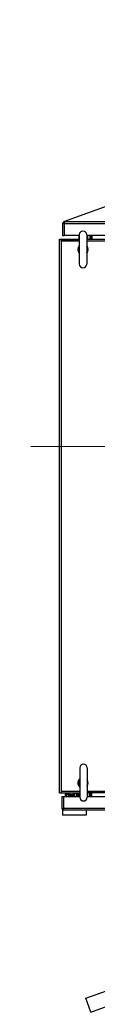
# Model space of a CAD drawing. Extents: x 79822 to 122366, y -56021 to -28815.
# Drawn here: x 84424 to 84516, y -48647 to -47299 of the extents above; entities that cross this region are included whole.
import ezdxf
from ezdxf.lldxf.tags import DXFTag

# ---------------------------------------------------------------- set-up
doc = ezdxf.new("R2010")
doc.units = 0
doc.header["$LTSCALE"] = 100
doc.header["$MEASUREMENT"] = 0
doc.layers.add('PANEL', color=7, linetype='Continuous')
tags = doc.linetypes.add('CENTER', pattern=[2, 1.25, -0.25, 0.25, -0.25]).pattern_tags.tags
tags[10:11] = [DXFTag(74, 4), DXFTag(75, 0), DXFTag(340, '0'), DXFTag(46, 1.0), DXFTag(50, 0.0), DXFTag(44, 0.0), DXFTag(45, 0.0)]
tags[8:9] = [DXFTag(74, 4), DXFTag(75, 0), DXFTag(340, '0'), DXFTag(46, 1.0), DXFTag(50, 0.0), DXFTag(44, 0.0), DXFTag(45, 0.0)]
tags[6:7] = [DXFTag(74, 4), DXFTag(75, 0), DXFTag(340, '0'), DXFTag(46, 1.0), DXFTag(50, 0.0), DXFTag(44, 0.0), DXFTag(45, 0.0)]
tags[4:5] = [DXFTag(74, 4), DXFTag(75, 0), DXFTag(340, '0'), DXFTag(46, 1.0), DXFTag(50, 0.0), DXFTag(44, 0.0), DXFTag(45, 0.0)]
tags = doc.linetypes.add('HIDDEN', pattern=[0.375, 0.25, -0.125]).pattern_tags.tags
tags[6:7] = [DXFTag(74, 4), DXFTag(75, 0), DXFTag(340, '0'), DXFTag(46, 1.0), DXFTag(50, 0.0), DXFTag(44, 0.0), DXFTag(45, 0.0)]
tags[4:5] = [DXFTag(74, 4), DXFTag(75, 0), DXFTag(340, '0'), DXFTag(46, 1.0), DXFTag(50, 0.0), DXFTag(44, 0.0), DXFTag(45, 0.0)]

msp = doc.modelspace()

# ---------------------------------------------------------------- linework, layer by layer
at = {"color": 7, "linetype": 'Continuous'}
for p, q in [((84467.7, -47575.8), (84467.7, -47592)), ((84467.7, -47575.8), (84469.7, -47575.8)), ((84469.7, -47575.8), (84469.7, -47592)), ((84470, -47573.5), (84470, -47592)), ((85257.4, -47573.5), (84470, -47573.5)), ((84470, -47575.8), (85257.4, -47575.8)), ((84467.7, -47592), (84469.7, -47592)), ((84490.4, -47592), (84470, -47592)), ((84490, -47597.4), (84490.4, -47592.7)), ((84490.4, -47590.9), (84490.4, -47630.9)), ((84500.4, -47590.9), (84500.4, -47630.9)), ((85225.4, -47592), (84500.4, -47592)), ((84501.7, -47592), (84501.7, -47597.4)), ((84504.8, -47592), (84504.8, -47597.4)), ((84506, -47597.4), (84506, -47592)), ((84507.2, -47592), (84507.2, -47597.4)), ((84463.4, -48349.4), (84463.4, -47596.8)), ((84463.4, -47596.8), (84490, -47596.8)), ((84463.4, -47597.4), (84490.4, -47597.4)), ((84463.9, -47596.8), (84463.9, -47597.4)), ((84465.7, -47597.4), (84465.7, -48349.4)), ((84490.4, -47599.7), (84465.7, -47599.7)), ((85225.4, -47597.4), (84500.4, -47597.4)), ((85225.4, -47599.7), (84500.4, -47599.7)), ((84501.7, -47596.8), (84504.8, -47596.8)), ((84491, -48315.3), (84491, -48355.3)), ((84501, -48315.3), (84501, -48355.3)), ((84463.4, -48349.4), (84491, -48349.4)), ((84465.7, -48347.1), (84491, -48347.1)), ((84473.1, -48350.1), (84473.1, -48351.3)), ((84477.2, -48350.1), (84473.1, -48350.1)), ((84477.2, -48351.3), (84473.1, -48351.3)), ((84475.7, -48353.2), (84475.7, -48351.3)), ((84475.7, -48351.3), (84482.2, -48351.3)), ((84475.7, -48351.3), (84475.7, -48351.3)), ((84477.7, -48349.4), (84476.9, -48350.1)), ((84477.2, -48350.1), (84477.2, -48351.3)), ((84482.2, -48349.4), (84482.2, -48354.1)), ((84484.2, -48351.1), (84482.2, -48351.1)), ((84484.2, -48354.1), (84484.2, -48349.4)), ((84484.3, -48354.1), (84484.3, -48350.1)), ((84487.1, -48350.1), (84484.3, -48350.1)), ((84487.1, -48354.1), (84487.1, -48350.1)), ((84487.2, -48349.4), (84487.2, -48354.1)), ((84489.2, -48351.1), (84487.2, -48351.1)), ((84489.2, -48354.1), (84489.2, -48349.4)), ((84489.2, -48351.3), (84491, -48351.3)), ((84490.2, -48350.1), (84490.2, -48351.3)), ((84491, -48350.1), (84490.2, -48350.1)), ((84491, -48351.3), (84490.2, -48351.3)), ((84501, -48347.1), (85225.4, -48347.1)), ((85225.4, -48349.4), (84501, -48349.4)), ((84503.7, -48349.4), (84503.7, -48354.1)), ((84504.8, -48354.1), (84504.8, -48349.4)), ((84506, -48354.1), (84506, -48349.4)), ((84507.2, -48354.1), (84507.2, -48349.4)), ((84466.7, -48354.1), (84466.7, -48370.3)), ((84466.7, -48354.1), (84468.7, -48354.1)), ((84468.7, -48354.1), (84468.7, -48370.3)), ((84469, -48354.1), (84469, -48372.6)), ((84469, -48354.1), (84491, -48354.1)), ((84471.2, -48352), (84471.2, -48354.1)), ((84471.2, -48352), (84472.4, -48352)), ((84472.4, -48352), (84472.4, -48354.1)), ((84475.7, -48353.2), (84480.2, -48353.2)), ((84478.2, -48353.2), (84478.2, -48354.1)), ((84480.2, -48354.1), (84480.2, -48352.1)), ((84480.2, -48352.1), (84482.2, -48352.1)), ((84481.3, -48354.1), (84481.3, -48352.1)), ((84489.2, -48353.2), (84491, -48353.2)), ((84501, -48354.1), (85225.4, -48354.1)), ((84466.7, -48370.3), (84468.7, -48370.3)), ((84467.7, -48372.6), (84467.7, -48379.6)), ((85256.4, -48370.3), (84469, -48370.3)), ((85256.4, -48372.6), (84469, -48372.6)), ((84499.7, -48372.6), (84499.7, -48379.6)), ((84499.7, -48379.6), (84467.7, -48379.6))]:
    msp.add_line(p, q, dxfattribs=at)
at = {"color": 1, "linetype": 'CENTER', "lineweight": 20}
msp.add_line((84424.3, -47878.7), (85295.9, -47878.7), dxfattribs=at)
msp.add_line((84506.1, -48647.2), (84499.3, -48628.4))
at = {"color": 7, "linetype": 'Continuous'}
for centre, radius, start, end in [((84470, -47575.8), 2.3, 90, 180), ((84470, -47575.8), 0.3, 90, 180), ((84495.4, -47590.9), 5, 0, 180), ((84495.4, -47610.9), 7, 136.1481, 223.8519), ((84496, -47610.9), 6, 158.9847, 195), ((84496, -47610.9), 6, 159.9087, 200.0913), ((84496, -47610.9), 6, 317.1729, 42.8262), ((84496, -47610.9), 6, 317.4995, 42.5005), ((84495.4, -47610.9), 7, 316.1481, 43.8519), ((84495.4, -47630.9), 5, 180, 0), ((84496, -48315.3), 5, 0, 180), ((84495.4, -48335.9), 7, 129.662, 230.338), ((84496, -48335.3), 6, 146.445, 195), ((84496, -48335.3), 6, 146.983, 213.017), ((84496, -48335.3), 6, 326.4616, 33.5384), ((84495.4, -48335.9), 7, 323.8717, 36.1283), ((84496, -48335.3), 6, 326.983, 33.017), ((84473.1, -48352), 1.88, 90, 180), ((84473.1, -48352), 0.681, 90, 180), ((84496, -48355.3), 5, 180, 0), ((84469, -48370.3), 2.3, 180, 270), ((84469, -48370.3), 0.3, 180, 270)]:
    msp.add_arc(centre, radius, start, end, dxfattribs=at)
at = {"layer": 'PANEL', "linetype": 'HIDDEN'}
for p, q in [((85220.3, -47298.9), (84469, -47573.5)), ((84499.3, -48628.4), (85207.2, -48372.6)), ((84506.1, -48647.2), (85257.5, -48372.6))]:
    msp.add_line(p, q, dxfattribs=at)

doc.saveas('drawing.dxf')
